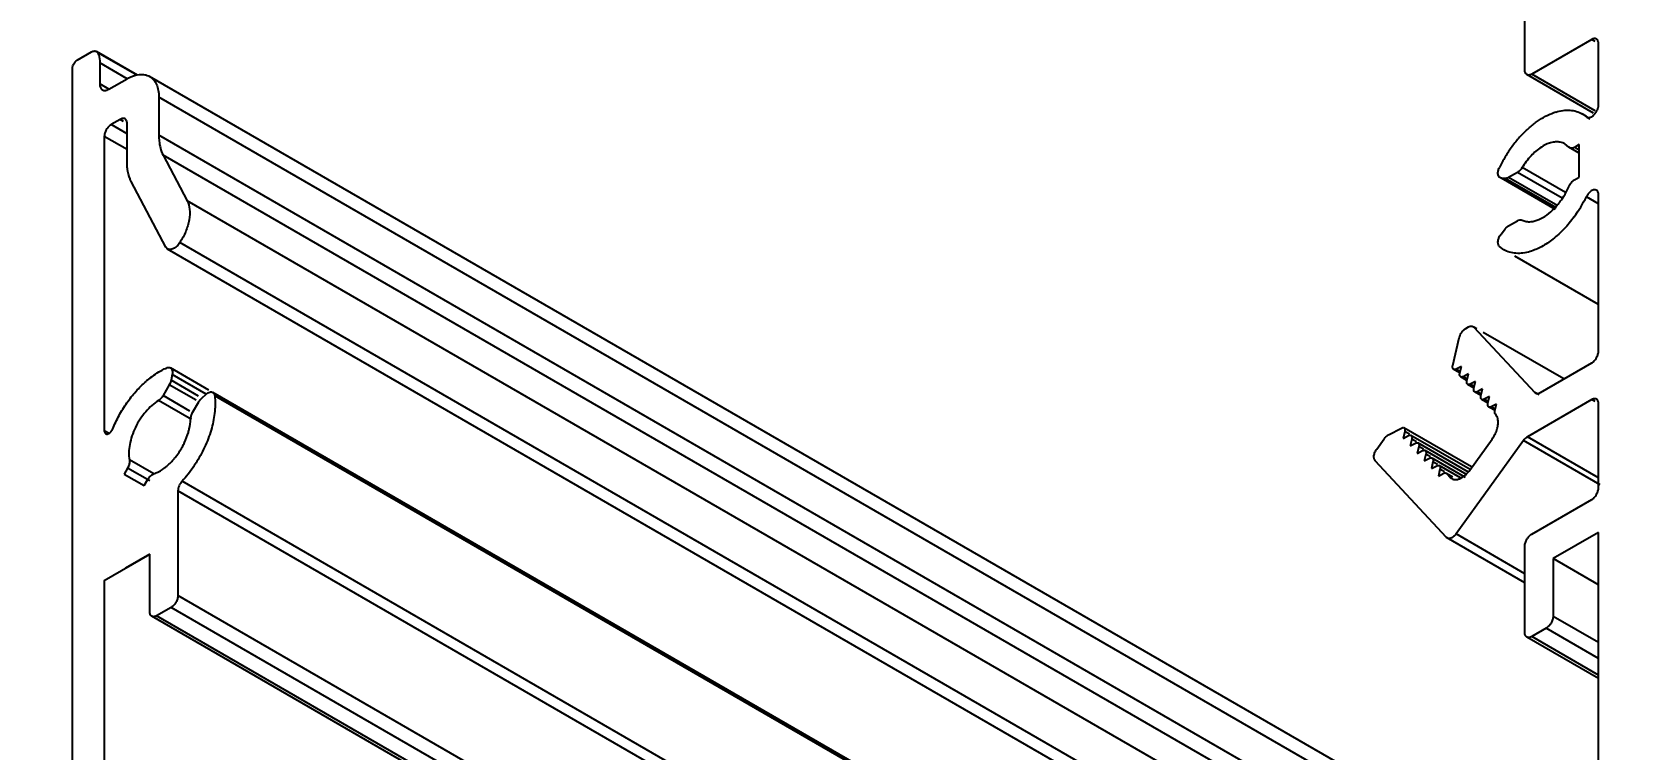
# Model space of a CAD drawing. Extents: x -1.8 to 17.5, y -14.1 to 0.
# Drawn here: x 0.893 to 3.365, y -2.797 to -1.682 of the extents above; entities that cross this region are included whole.
import ezdxf
from ezdxf import colors
from ezdxf.entities.mleader import LeaderData, LeaderLine
from ezdxf.math import Vec2, Vec3

# ---------------------------------------------------------------- set-up
doc = ezdxf.new("R2010")
doc.units = 0
doc.header["$LTSCALE"] = 0.5
doc.header["$MEASUREMENT"] = 0
doc.layers.add('FAB DWG', color=221, linetype='CONTINUOUS')
doc.layers.add('Housing', color=150, linetype='CONTINUOUS')
doc.styles.get("Standard").update_dxf_attribs({"font": 'arial.ttf'})

msp = doc.modelspace()

# ---------------------------------------------------------------- linework, layer by layer
at = {"layer": 'Housing', "linetype": 'Continuous', "lineweight": 25, "transparency": 16777216}
for p, q in [((3.21543, -1.74144), (3.21543, -1.60672)), ((3.31937, -1.69368), (3.22603, -1.74757)), ((3.32468, -1.69674), (3.31937, -1.69368)), ((3.32998, -1.7953), (3.32998, -1.6998)), ((0.96293, -1.72607), (0.98554, -1.71302)), ((0.99304, -1.71227), (0.99502, -1.71431)), ((1.05676, -1.74907), (0.99304, -1.71227)), ((1.0558, -1.7494), (0.99502, -1.71431)), ((1.04071, -1.75464), (0.99829, -1.73015)), ((0.99829, -1.73015), (0.99829, -1.76281)), ((0.95586, -2.89845), (0.95586, -1.73831)), ((1.01243, -1.77098), (1.04071, -1.75465)), ((3.21543, -2.98653), (1.07571, -1.75118)), ((3.32246, -1.80831), (3.21853, -1.74831)), ((3.32466, -1.80451), (3.22603, -1.74757)), ((1.01243, -1.77098), (0.99829, -1.76281)), ((3.21485, -3.00988), (1.09021, -1.78322)), ((1.09021, -1.78322), (1.09021, -1.84268)), ((1.03011, -1.81792), (1.01597, -1.82609)), ((1.04071, -1.84038), (1.01597, -1.82609)), ((1.03541, -1.82099), (1.03011, -1.81792)), ((1.04071, -1.88393), (1.04071, -1.82405)), ((3.30469, -1.80935), (3.31109, -1.81385)), ((3.31146, -1.8132), (3.30471, -1.80931)), ((3.31722, -1.81739), (3.31109, -1.81385)), ((1.04071, -1.86487), (1.00536, -1.84446)), ((1.00536, -1.84446), (1.00536, -2.30226)), ((3.32998, -3.1358), (1.09021, -1.84268)), ((3.32998, -3.16266), (1.09684, -1.87336)), ((1.09684, -1.87336), (1.13427, -1.94445)), ((3.28373, -1.86108), (3.2777, -1.85609)), ((3.30012, -1.87054), (3.28373, -1.86108)), ((3.30012, -1.85708), (3.29256, -1.86145)), ((3.30012, -1.86581), (3.29256, -1.86145)), ((3.30012, -1.90771), (3.30012, -1.85708)), ((3.20391, -1.90038), (3.19021, -1.90829)), ((3.27341, -1.94051), (3.20391, -1.90038)), ((3.27841, -1.93184), (3.2111, -1.89298)), ((1.101, -2.0165), (1.04734, -1.91461)), ((3.26334, -1.95795), (3.17883, -1.90917)), ((3.18491, -1.90971), (3.17883, -1.90917)), ((3.26462, -1.95573), (3.18491, -1.90971)), ((3.26656, -1.95237), (3.19021, -1.90829)), ((3.29256, -1.91207), (3.30012, -1.90771)), ((3.32998, -3.21214), (1.13427, -1.94445)), ((3.32998, -1.94918), (3.31109, -1.93827)), ((3.32998, -2.17828), (3.32998, -1.93501)), ((3.19021, -1.98341), (3.20391, -1.9755)), ((3.17883, -1.99567), (3.18491, -1.98811)), ((1.10382, -2.01952), (1.101, -2.0165)), ((3.28914, -3.28121), (1.10381, -2.01952)), ((3.3257, -3.28145), (1.1228, -2.00961)), ((3.18273, -2.02059), (3.17579, -2.01559)), ((3.32998, -2.10564), (3.20003, -2.03061)), ((3.1235, -2.14318), (3.12759, -2.14082)), ((3.14096, -2.14373), (3.13628, -2.14103)), ((3.13628, -2.14103), (3.23094, -2.24248)), ((3.276, -2.22169), (3.15071, -2.14936)), ((3.10326, -2.20085), (3.11338, -2.15762)), ((3.23963, -2.24269), (3.31937, -2.19665)), ((1.16774, -2.23883), (1.10827, -2.2045)), ((1.11102, -2.21474), (1.1092, -2.22362)), ((1.15205, -2.24836), (1.1092, -2.22362)), ((1.16399, -2.24533), (1.11102, -2.21474)), ((3.11441, -2.21224), (3.10466, -2.20661)), ((3.11668, -2.20201), (3.1084, -2.20636)), ((3.11545, -2.21043), (3.1084, -2.20636)), ((3.11421, -2.21259), (3.11668, -2.20201)), ((3.12536, -2.22397), (3.11561, -2.21834)), ((3.12763, -2.21375), (3.11935, -2.21809)), ((3.1264, -2.22217), (3.11935, -2.21809)), ((3.12516, -2.22432), (3.12763, -2.21375)), ((3.13858, -2.22549), (3.1303, -2.22983)), ((3.13611, -2.23606), (3.13858, -2.22549)), ((1.10645, -2.23069), (1.09677, -2.24747)), ((1.13861, -2.27163), (1.09677, -2.24747)), ((1.1483, -2.25485), (1.10645, -2.23069)), ((1.15721, -2.25134), (1.16399, -2.24533)), ((3.2731, -3.45435), (1.17423, -2.24258)), ((3.2715, -3.45712), (1.17726, -2.24801)), ((3.13631, -2.23571), (3.12656, -2.23008)), ((3.13736, -2.2339), (3.1303, -2.22983)), ((3.14726, -2.24745), (3.13751, -2.24182)), ((3.14954, -2.23722), (3.14125, -2.24156)), ((3.14831, -2.24564), (3.14125, -2.24156)), ((3.14706, -2.24779), (3.14954, -2.23722)), ((3.16049, -2.24896), (3.1522, -2.2533)), ((3.15801, -2.25953), (3.16049, -2.24896)), ((3.23755, -2.2463), (3.23094, -2.24248)), ((1.14117, -2.28485), (1.0897, -2.25513)), ((1.14277, -2.27403), (1.15245, -2.25725)), ((3.15821, -2.25918), (3.14846, -2.25355)), ((3.15926, -2.25738), (3.1522, -2.2533)), ((3.16916, -2.27092), (3.15941, -2.26529)), ((3.17144, -2.2607), (3.16315, -2.26504)), ((3.17021, -2.26911), (3.16315, -2.26504)), ((3.16896, -2.27127), (3.17144, -2.2607)), ((3.31937, -2.25381), (3.21944, -2.3115)), ((3.32468, -2.25687), (3.31937, -2.25381)), ((3.32998, -2.3908), (3.32998, -2.25993)), ((3.00322, -2.30854), (3.02351, -2.29791)), ((3.13256, -2.35846), (3.02725, -2.29766)), ((1.01377, -2.30711), (1.00536, -2.30226)), ((2.98507, -2.33058), (2.99665, -2.31454)), ((3.02865, -2.30342), (3.02617, -2.31399)), ((3.02617, -2.31399), (3.03446, -2.30965)), ((3.03571, -2.30749), (3.02865, -2.30342)), ((3.0396, -2.31516), (3.03712, -2.32573)), ((3.03712, -2.32573), (3.04541, -2.32139)), ((3.13022, -2.36252), (3.0382, -2.3094)), ((3.04666, -2.31923), (3.0396, -2.31516)), ((3.12788, -2.36659), (3.04915, -2.32113)), ((3.21336, -2.31723), (3.10837, -2.46272)), ((3.12979, -2.36326), (3.16455, -2.3151)), ((3.33268, -2.38612), (3.21336, -2.31723)), ((3.32998, -2.37532), (3.21944, -2.3115)), ((1.08217, -2.36939), (1.04448, -2.34763)), ((3.0936, -2.46825), (2.98247, -2.34914)), ((3.05055, -2.32689), (3.04808, -2.33746)), ((3.04808, -2.33746), (3.05636, -2.33312)), ((3.05761, -2.33097), (3.05055, -2.32689)), ((3.0615, -2.33863), (3.05903, -2.3492)), ((3.05903, -2.3492), (3.06731, -2.34486)), ((3.12553, -2.37065), (3.0601, -2.33287)), ((3.06856, -2.3427), (3.0615, -2.33863)), ((3.12319, -2.37471), (3.07105, -2.34461)), ((1.04158, -2.36037), (1.03624, -2.36963)), ((1.03624, -2.36963), (1.06724, -2.38752)), ((1.07593, -2.3802), (1.04158, -2.36037)), ((3.07245, -2.35037), (3.06998, -2.36094)), ((3.06998, -2.36094), (3.07826, -2.3566)), ((3.07951, -2.35444), (3.07245, -2.35037)), ((3.0834, -2.3621), (3.08093, -2.37267)), ((3.08093, -2.37267), (3.08921, -2.36833)), ((3.11505, -2.37542), (3.082, -2.35634)), ((3.09046, -2.36618), (3.0834, -2.3621)), ((3.10317, -2.37412), (3.09359, -2.36859)), ((3.09359, -2.36859), (3.09927, -2.37467)), ((3.11498, -2.37626), (3.11913, -2.3739)), ((1.06724, -2.38752), (1.07258, -2.37827)), ((3.24056, -3.61996), (1.11991, -2.39561)), ((1.11991, -2.39561), (1.11991, -2.55853)), ((3.25662, -3.61069), (1.12626, -2.38073)), ((3.09927, -2.37467), (3.10176, -2.37657)), ((3.22603, -2.46306), (3.31937, -2.40917)), ((3.21543, -2.53858), (3.0936, -2.46825)), ((3.21543, -2.52453), (3.10837, -2.46272)), ((3.32998, -2.4602), (3.25927, -2.50103)), ((3.32998, -2.89785), (3.32998, -2.4602)), ((1.00536, -2.53485), (1.07607, -2.49402)), ((1.07607, -2.49402), (1.03822, -2.51588)), ((1.07607, -2.58384), (1.07607, -2.49402)), ((3.21543, -2.61615), (3.21543, -2.48143)), ((3.32998, -2.54185), (3.25927, -2.50103)), ((3.25927, -2.50103), (3.25927, -2.59084)), ((1.00536, -2.53485), (1.00536, -2.97249)), ((3.09947, -3.70142), (1.11991, -2.55853)), ((3.05124, -3.72927), (1.07918, -2.5907)), ((1.1093, -2.5769), (1.08668, -2.58996)), ((3.05563, -3.72673), (1.08668, -2.58996)), ((3.07826, -3.71367), (1.1093, -2.5769)), ((3.32998, -2.63167), (3.25927, -2.59084)), ((3.24866, -2.60921), (3.22603, -2.62228)), ((3.32998, -2.65616), (3.24866, -2.60921)), ((3.32998, -2.68736), (3.21853, -2.62302)), ((3.32998, -2.68229), (3.22603, -2.62228))]:
    msp.add_line(p, q, dxfattribs=at)
for centre, radius, start, end in [((3.28815, -1.88702), 0.08413, 107.12353, 111.11343), ((3.35467, -1.97756), 0.19777, 138.1927, 143.59641), ((3.3651, -1.98505), 0.21061, 148.81684, 154.01336), ((3.36359, -1.98408), 0.20881, 143.60685, 148.82849), ((3.17721, -1.87645), 0.1161, 331.88433, 336.56562), ((3.17591, -1.87583), 0.11754, 325.12374, 331.91875), ((3.12251, -1.84496), 0.2104, 323.72201, 333.67441), ((1.16987, -2.33958), 0.15158, 127.06559, 131.10788)]:
    msp.add_arc(centre, radius, start, end, dxfattribs=at)
for points, knots in [([(3.32687, -1.69294), (3.32638, -1.69265), (3.32524, -1.69224), (3.32335, -1.6922), (3.32134, -1.69269), (3.32003, -1.6933), (3.31937, -1.69368)], [0, 0, 0, 0, 0.2177683, 0.4517796, 0.7118846, 1, 1, 1, 1]), ([(3.32998, -1.6998), (3.32998, -1.69905), (3.32986, -1.69761), (3.32927, -1.69562), (3.3283, -1.694), (3.32737, -1.69322), (3.32687, -1.69294)], [0, 0, 0, 0, 0.2881165, 0.5482218, 0.7822326, 1, 1, 1, 1]), ([(0.95586, -1.73831), (0.95586, -1.73716), (0.9563, -1.73471), (0.95781, -1.73127), (0.96003, -1.72825), (0.96193, -1.72665), (0.96293, -1.72607)], [0, 0, 0, 0, 0.237021, 0.5000011, 0.7629806, 1, 1, 1, 1]), ([(0.98554, -1.71302), (0.98619, -1.71264), (0.9875, -1.71202), (0.98952, -1.71153), (0.99141, -1.71157), (0.99254, -1.71199), (0.99304, -1.71227)], [0, 0, 0, 0, 0.2892562, 0.5490179, 0.7821669, 1, 1, 1, 1]), ([(0.99502, -1.71431), (0.99563, -1.71537), (0.9979, -1.72033), (0.99845, -1.72594), (0.99829, -1.73015)], [0, 0, 0, 0, 0.224815, 1, 1, 1, 1]), ([(1.04071, -1.75465), (1.04229, -1.75374), (1.04823, -1.75063), (1.05479, -1.74855), (1.05966, -1.74806)], [0, 0, 0, 0, 0.2705444, 1, 1, 1, 1]), ([(1.05966, -1.74806), (1.0625, -1.74778), (1.0681, -1.74792), (1.07341, -1.74985), (1.07571, -1.75118)], [0, 0, 0, 0, 0.5173124, 1, 1, 1, 1]), ([(1.07571, -1.75118), (1.07802, -1.75251), (1.08234, -1.75614), (1.08695, -1.76367), (1.08966, -1.77294), (1.09021, -1.77968), (1.09021, -1.78322)], [0, 0, 0, 0, 0.2176734, 0.4509622, 0.7108466, 1, 1, 1, 1]), ([(3.21853, -1.74831), (3.21804, -1.74803), (3.21711, -1.74725), (3.21613, -1.74563), (3.21555, -1.74364), (3.21543, -1.7422), (3.21543, -1.74144)], [0, 0, 0, 0, 0.2177674, 0.4517782, 0.7118835, 1, 1, 1, 1]), ([(3.22603, -1.74757), (3.22538, -1.74795), (3.22407, -1.74856), (3.22206, -1.74905), (3.22017, -1.74901), (3.21903, -1.7486), (3.21853, -1.74831)], [0, 0, 0, 0, 0.2881154, 0.5482204, 0.7822317, 1, 1, 1, 1]), ([(0.99829, -1.76281), (0.99829, -1.76382), (0.99845, -1.76574), (0.99923, -1.76839), (1.00053, -1.77055), (1.00177, -1.77159), (1.00243, -1.77197)], [0, 0, 0, 0, 0.2881165, 0.5482218, 0.7822326, 1, 1, 1, 1]), ([(1.00243, -1.77197), (1.00309, -1.77235), (1.00461, -1.7729), (1.00713, -1.77295), (1.00981, -1.7723), (1.01156, -1.77148), (1.01243, -1.77098)], [0, 0, 0, 0, 0.2177683, 0.4517796, 0.7118846, 1, 1, 1, 1]), ([(3.26338, -1.80662), (3.26711, -1.80547), (3.27447, -1.8038), (3.28544, -1.80331), (3.29566, -1.80504), (3.30187, -1.80768), (3.30471, -1.80931)], [0, 0, 0, 0, 0.274951, 0.5297369, 0.7691491, 1, 1, 1, 1]), ([(3.31521, -1.81509), (3.31654, -1.81498), (3.3194, -1.81393), (3.32315, -1.81096), (3.32644, -1.80683), (3.32808, -1.80355), (3.32871, -1.80183)], [0, 0, 0, 0, 0.2029759, 0.4479314, 0.7211988, 1, 1, 1, 1]), ([(3.32871, -1.80183), (3.32892, -1.80127), (3.3296, -1.79916), (3.32998, -1.79693), (3.32998, -1.7953)], [0, 0, 0, 0, 0.2665048, 1, 1, 1, 1]), ([(1.01597, -1.82609), (1.01446, -1.82696), (1.01162, -1.82936), (1.00828, -1.8339), (1.00602, -1.83906), (1.00536, -1.84272), (1.00536, -1.84446)], [0, 0, 0, 0, 0.2370194, 0.4999989, 0.762979, 1, 1, 1, 1]), ([(1.03761, -1.81718), (1.03711, -1.81689), (1.03598, -1.81648), (1.03408, -1.81644), (1.03207, -1.81693), (1.03076, -1.81755), (1.03011, -1.81792)], [0, 0, 0, 0, 0.2177683, 0.4517796, 0.7118846, 1, 1, 1, 1]), ([(1.04071, -1.82405), (1.04071, -1.82329), (1.04059, -1.82185), (1.04001, -1.81987), (1.03903, -1.81824), (1.0381, -1.81747), (1.03761, -1.81718)], [0, 0, 0, 0, 0.2881165, 0.5482218, 0.7822326, 1, 1, 1, 1]), ([(3.20726, -1.84572), (3.21109, -1.84145), (3.21897, -1.83344), (3.23519, -1.81996), (3.24864, -1.81209), (3.25785, -1.80853)], [0, 0, 0, 0, 0.272127, 0.5319289, 1, 1, 1, 1]), ([(3.31109, -1.81385), (3.31162, -1.81432), (3.31296, -1.81504), (3.31446, -1.81515), (3.31521, -1.81509)], [0, 0, 0, 0, 0.4833235, 1, 1, 1, 1]), ([(1.09021, -1.84268), (1.09021, -1.84557), (1.09069, -1.85606), (1.09328, -1.86661), (1.09684, -1.87336)], [0, 0, 0, 0, 0.274358, 1, 1, 1, 1]), ([(3.25755, -1.8538), (3.25619, -1.85411), (3.25042, -1.85577), (3.245, -1.85853), (3.24113, -1.86101)], [0, 0, 0, 0, 0.2327367, 1, 1, 1, 1]), ([(3.27234, -1.85382), (3.27004, -1.85318), (3.26504, -1.85257), (3.26007, -1.85322), (3.25755, -1.8538)], [0, 0, 0, 0, 0.4788861, 1, 1, 1, 1]), ([(3.27771, -1.85608), (3.27729, -1.85583), (3.27558, -1.85491), (3.27374, -1.85422), (3.27234, -1.85382)], [0, 0, 0, 0, 0.2485778, 1, 1, 1, 1]), ([(3.24113, -1.86101), (3.2352, -1.8648), (3.22397, -1.87456), (3.2151, -1.88642), (3.2111, -1.89298)], [0, 0, 0, 0, 0.4778627, 1, 1, 1, 1]), ([(3.29256, -1.86145), (3.29175, -1.86191), (3.29014, -1.86265), (3.28764, -1.86304), (3.28538, -1.86254), (3.2842, -1.86162), (3.28373, -1.86108)], [0, 0, 0, 0, 0.2936171, 0.5491674, 0.7772045, 1, 1, 1, 1]), ([(1.04146, -1.89533), (1.04134, -1.89442), (1.04089, -1.89063), (1.04071, -1.88682), (1.04071, -1.88393)], [0, 0, 0, 0, 0.2428591, 1, 1, 1, 1]), ([(1.04734, -1.91461), (1.0466, -1.91321), (1.04377, -1.90708), (1.04216, -1.90044), (1.04146, -1.89533)], [0, 0, 0, 0, 0.2351203, 1, 1, 1, 1]), ([(3.17883, -1.90917), (3.17801, -1.90909), (3.17634, -1.90855), (3.17448, -1.90655), (3.17354, -1.90369), (3.17349, -1.90158), (3.17358, -1.90045)], [0, 0, 0, 0, 0.2197367, 0.4438932, 0.6996128, 1, 1, 1, 1]), ([(3.17358, -1.90045), (3.17363, -1.89982), (3.174, -1.89717), (3.17489, -1.8946), (3.17579, -1.89277)], [0, 0, 0, 0, 0.2358183, 1, 1, 1, 1]), ([(3.2111, -1.89298), (3.21016, -1.89454), (3.20805, -1.89732), (3.20534, -1.89956), (3.20391, -1.90038)], [0, 0, 0, 0, 0.5254868, 1, 1, 1, 1]), ([(3.19021, -1.90829), (3.18977, -1.90855), (3.18813, -1.90938), (3.18623, -1.90983), (3.18491, -1.90971)], [0, 0, 0, 0, 0.2798197, 1, 1, 1, 1]), ([(3.28373, -1.92263), (3.2847, -1.92039), (3.28715, -1.91638), (3.29065, -1.91317), (3.29256, -1.91207)], [0, 0, 0, 0, 0.5239884, 1, 1, 1, 1]), ([(3.32687, -1.92815), (3.32634, -1.92784), (3.32511, -1.92741), (3.32306, -1.92743), (3.32089, -1.92805), (3.3178, -1.9297), (3.31421, -1.93303), (3.31201, -1.93641), (3.31109, -1.93827)], [0, 0, 0, 0, 0.0894908, 0.1862566, 0.2948177, 0.4168309, 0.695991, 1, 1, 1, 1]), ([(3.32998, -1.93501), (3.32998, -1.93426), (3.32986, -1.93281), (3.32928, -1.93083), (3.3283, -1.92921), (3.32737, -1.92843), (3.32687, -1.92815)], [0, 0, 0, 0, 0.2883647, 0.5484325, 0.7822182, 1, 1, 1, 1]), ([(1.13427, -1.94445), (1.13642, -1.94853), (1.13888, -1.95866), (1.13774, -1.97513), (1.13238, -1.99275), (1.12639, -2.00413), (1.1228, -2.00961)], [0, 0, 0, 0, 0.201336, 0.4420256, 0.7141135, 1, 1, 1, 1]), ([(3.22501, -1.97691), (3.22912, -1.97654), (3.23783, -1.97409), (3.25017, -1.96685), (3.26207, -1.95634), (3.26907, -1.94773), (3.27234, -1.94305)], [0, 0, 0, 0, 0.2070747, 0.4459919, 0.7132359, 1, 1, 1, 1]), ([(3.20391, -1.9755), (3.2051, -1.97481), (3.20745, -1.97383), (3.2101, -1.9741), (3.2111, -1.97459)], [0, 0, 0, 0, 0.549361, 1, 1, 1, 1]), ([(3.2111, -1.97459), (3.21316, -1.9756), (3.21777, -1.97702), (3.22257, -1.97713), (3.22501, -1.97691)], [0, 0, 0, 0, 0.4832071, 1, 1, 1, 1]), ([(3.29212, -1.96946), (3.28727, -1.97606), (3.27704, -1.98836), (3.26002, -2.00407), (3.24231, -2.01609), (3.22978, -2.02158), (3.22363, -2.02343)], [0, 0, 0, 0, 0.2776414, 0.5403618, 0.7823814, 1, 1, 1, 1]), ([(3.17471, -2.00303), (3.17495, -2.00237), (3.17602, -1.99976), (3.17751, -1.99732), (3.17883, -1.99567)], [0, 0, 0, 0, 0.248862, 1, 1, 1, 1]), ([(3.18491, -1.98811), (3.18531, -1.98762), (3.18686, -1.98583), (3.18871, -1.98427), (3.19021, -1.98341)], [0, 0, 0, 0, 0.2662829, 1, 1, 1, 1]), ([(1.1228, -2.00961), (1.1215, -2.0116), (1.11864, -2.01513), (1.11427, -2.01849), (1.11067, -2.02003), (1.10818, -2.02053), (1.10584, -2.02041), (1.10443, -2.01988), (1.10381, -2.01952)], [0, 0, 0, 0, 0.307056, 0.5816366, 0.7016037, 0.8095448, 0.9076183, 1, 1, 1, 1]), ([(3.17579, -2.01559), (3.17514, -2.015), (3.17375, -2.01286), (3.17326, -2.00834), (3.17406, -2.00486), (3.17471, -2.00303)], [0, 0, 0, 0, 0.1981575, 0.5592671, 1, 1, 1, 1]), ([(3.22363, -2.02343), (3.21993, -2.02454), (3.21264, -2.02617), (3.20179, -2.02659), (3.19167, -2.02486), (3.18553, -2.02223), (3.18271, -2.02061)], [0, 0, 0, 0, 0.274736, 0.5293697, 0.7688349, 1, 1, 1, 1]), ([(3.11338, -2.15762), (3.11408, -2.15461), (3.1161, -2.1503), (3.11998, -2.1457), (3.1223, -2.14388), (3.1235, -2.14318)], [0, 0, 0, 0, 0.5145627, 0.7693329, 1, 1, 1, 1]), ([(3.12759, -2.14082), (3.12839, -2.14036), (3.12997, -2.13964), (3.1324, -2.13924), (3.13463, -2.13967), (3.13581, -2.14052), (3.13628, -2.14103)], [0, 0, 0, 0, 0.2934398, 0.5496647, 0.7782819, 1, 1, 1, 1]), ([(3.31937, -2.19665), (3.32088, -2.19578), (3.32372, -2.19338), (3.32706, -2.18884), (3.32932, -2.18368), (3.32998, -2.18002), (3.32998, -2.17828)], [0, 0, 0, 0, 0.2370194, 0.4999989, 0.762979, 1, 1, 1, 1]), ([(1.04045, -2.25884), (1.04483, -2.25258), (1.0541, -2.24079), (1.0647, -2.23017), (1.07021, -2.22536)], [0, 0, 0, 0, 0.5109584, 1, 1, 1, 1]), ([(1.07851, -2.21862), (1.07971, -2.21771), (1.08444, -2.21427), (1.08939, -2.21112), (1.09318, -2.20901)], [0, 0, 0, 0, 0.2575809, 1, 1, 1, 1]), ([(1.09318, -2.20901), (1.09392, -2.20859), (1.09682, -2.20702), (1.0998, -2.20557), (1.10205, -2.20459)], [0, 0, 0, 0, 0.255639, 1, 1, 1, 1]), ([(1.10205, -2.20459), (1.1031, -2.20413), (1.10521, -2.20355), (1.10742, -2.204), (1.10827, -2.2045)], [0, 0, 0, 0, 0.5383572, 1, 1, 1, 1]), ([(1.1092, -2.22362), (1.10908, -2.22422), (1.10845, -2.22668), (1.10742, -2.22903), (1.10645, -2.23069)], [0, 0, 0, 0, 0.2404774, 1, 1, 1, 1]), ([(1.10827, -2.2045), (1.10894, -2.20488), (1.11016, -2.20604), (1.11119, -2.20851), (1.11148, -2.21151), (1.11124, -2.21364), (1.11102, -2.21474)], [0, 0, 0, 0, 0.2042884, 0.4331072, 0.699643, 1, 1, 1, 1]), ([(3.10466, -2.20661), (3.10429, -2.2064), (3.10361, -2.20574), (3.10307, -2.20434), (3.10295, -2.20266), (3.10311, -2.20147), (3.10326, -2.20085)], [0, 0, 0, 0, 0.2024234, 0.430916, 0.6985933, 1, 1, 1, 1]), ([(3.1084, -2.20636), (3.10777, -2.20668), (3.10653, -2.20713), (3.10517, -2.2069), (3.10466, -2.20661)], [0, 0, 0, 0, 0.5447971, 1, 1, 1, 1]), ([(3.11561, -2.21835), (3.11524, -2.21813), (3.11456, -2.21748), (3.11402, -2.21608), (3.1139, -2.21439), (3.11407, -2.2132), (3.11421, -2.21259)], [0, 0, 0, 0, 0.2024234, 0.430916, 0.6985933, 1, 1, 1, 1]), ([(3.11935, -2.21809), (3.11873, -2.21842), (3.11748, -2.21886), (3.11612, -2.21864), (3.11561, -2.21835)], [0, 0, 0, 0, 0.5447971, 1, 1, 1, 1]), ([(3.12656, -2.23008), (3.12619, -2.22987), (3.12552, -2.22921), (3.12497, -2.22782), (3.12485, -2.22613), (3.12502, -2.22494), (3.12516, -2.22432)], [0, 0, 0, 0, 0.2024234, 0.430916, 0.6985933, 1, 1, 1, 1]), ([(1.09677, -2.24747), (1.09585, -2.24905), (1.09378, -2.25191), (1.09111, -2.25425), (1.0897, -2.25513)], [0, 0, 0, 0, 0.5230425, 1, 1, 1, 1]), ([(1.17726, -2.24801), (1.17815, -2.2559), (1.17796, -2.27279), (1.17292, -2.29858), (1.16341, -2.32496), (1.15445, -2.34195), (1.14934, -2.35022)], [0, 0, 0, 0, 0.2211086, 0.4666986, 0.7292833, 1, 1, 1, 1]), ([(1.16399, -2.24533), (1.16483, -2.24458), (1.16655, -2.24331), (1.1693, -2.24206), (1.17195, -2.24172), (1.17357, -2.2422), (1.17423, -2.24258)], [0, 0, 0, 0, 0.3003564, 0.5668918, 0.7957108, 1, 1, 1, 1]), ([(1.17423, -2.24258), (1.17509, -2.24307), (1.17658, -2.24476), (1.17713, -2.24687), (1.17726, -2.24801)], [0, 0, 0, 0, 0.4616411, 1, 1, 1, 1]), ([(3.1303, -2.22983), (3.12968, -2.23015), (3.12843, -2.2306), (3.12707, -2.23038), (3.12656, -2.23008)], [0, 0, 0, 0, 0.5447971, 1, 1, 1, 1]), ([(3.13751, -2.24182), (3.13714, -2.24161), (3.13647, -2.24095), (3.13592, -2.23955), (3.1358, -2.23787), (3.13597, -2.23667), (3.13611, -2.23606)], [0, 0, 0, 0, 0.2024234, 0.430916, 0.6985933, 1, 1, 1, 1]), ([(3.14125, -2.24156), (3.14063, -2.24189), (3.13938, -2.24234), (3.13802, -2.24211), (3.13751, -2.24182)], [0, 0, 0, 0, 0.5447971, 1, 1, 1, 1]), ([(3.14846, -2.25355), (3.14809, -2.25334), (3.14742, -2.25269), (3.14687, -2.25129), (3.14675, -2.2496), (3.14692, -2.24841), (3.14706, -2.24779)], [0, 0, 0, 0, 0.2024234, 0.430916, 0.6985933, 1, 1, 1, 1]), ([(3.23094, -2.24248), (3.23142, -2.24299), (3.2326, -2.24384), (3.23482, -2.24427), (3.23726, -2.24387), (3.23884, -2.24315), (3.23963, -2.24269)], [0, 0, 0, 0, 0.2217181, 0.4503353, 0.7065602, 1, 1, 1, 1]), ([(1.01843, -2.29903), (1.02133, -2.29199), (1.02798, -2.27817), (1.03605, -2.26514), (1.04045, -2.25884)], [0, 0, 0, 0, 0.4979102, 1, 1, 1, 1]), ([(1.0897, -2.25513), (1.08607, -2.25739), (1.07897, -2.2628), (1.06598, -2.27613), (1.05544, -2.29236), (1.04811, -2.31), (1.04459, -2.32321), (1.0432, -2.3358), (1.04376, -2.34389), (1.04448, -2.34763)], [0, 0, 0, 0, 0.1186011, 0.246753, 0.515894, 0.6493776, 0.7765648, 0.8942804, 1, 1, 1, 1]), ([(1.13967, -2.28398), (1.13973, -2.28232), (1.14041, -2.27883), (1.14185, -2.27561), (1.14277, -2.27403)], [0, 0, 0, 0, 0.4769586, 1, 1, 1, 1]), ([(1.15245, -2.25725), (1.15278, -2.25669), (1.15413, -2.25454), (1.1558, -2.25259), (1.15721, -2.25134)], [0, 0, 0, 0, 0.2575376, 1, 1, 1, 1]), ([(3.1522, -2.2533), (3.15158, -2.25363), (3.15033, -2.25407), (3.14897, -2.25385), (3.14846, -2.25355)], [0, 0, 0, 0, 0.5447971, 1, 1, 1, 1]), ([(3.15941, -2.26529), (3.15904, -2.26508), (3.15837, -2.26442), (3.15782, -2.26303), (3.1577, -2.26134), (3.15787, -2.26015), (3.15801, -2.25953)], [0, 0, 0, 0, 0.2024234, 0.430916, 0.6985933, 1, 1, 1, 1]), ([(3.16315, -2.26504), (3.16253, -2.26536), (3.16128, -2.26581), (3.15992, -2.26558), (3.15941, -2.26529)], [0, 0, 0, 0, 0.5447971, 1, 1, 1, 1]), ([(3.16977, -2.27657), (3.1695, -2.27629), (3.16892, -2.27539), (3.16859, -2.27352), (3.16878, -2.27205), (3.16896, -2.27127)], [0, 0, 0, 0, 0.2062827, 0.5677444, 1, 1, 1, 1]), ([(3.32687, -2.25306), (3.32638, -2.25278), (3.32524, -2.25236), (3.32335, -2.25233), (3.32134, -2.25281), (3.32003, -2.25343), (3.31937, -2.25381)], [0, 0, 0, 0, 0.2177683, 0.4517796, 0.7118846, 1, 1, 1, 1]), ([(3.32998, -2.25993), (3.32998, -2.25918), (3.32986, -2.25773), (3.32927, -2.25575), (3.3283, -2.25413), (3.32737, -2.25335), (3.32687, -2.25306)], [0, 0, 0, 0, 0.2881165, 0.5482218, 0.7822326, 1, 1, 1, 1]), ([(1.01497, -2.30433), (1.01533, -2.30396), (1.01672, -2.30236), (1.01782, -2.30051), (1.01843, -2.29903)], [0, 0, 0, 0, 0.2457845, 1, 1, 1, 1]), ([(1.13617, -2.30467), (1.13669, -2.30291), (1.13846, -2.29613), (1.13949, -2.28915), (1.13967, -2.28398)], [0, 0, 0, 0, 0.2623282, 1, 1, 1, 1]), ([(3.02351, -2.29791), (3.02413, -2.29759), (3.02538, -2.29714), (3.02674, -2.29737), (3.02725, -2.29766)], [0, 0, 0, 0, 0.5447971, 1, 1, 1, 1]), ([(3.02725, -2.29766), (3.02762, -2.29787), (3.02829, -2.29853), (3.02884, -2.29992), (3.02896, -2.30161), (3.02879, -2.3028), (3.02865, -2.30342)], [0, 0, 0, 0, 0.2024234, 0.430916, 0.6985933, 1, 1, 1, 1]), ([(3.16455, -2.3151), (3.16613, -2.3129), (3.16894, -2.30827), (3.17203, -2.30096), (3.17378, -2.29367), (3.174, -2.28886), (3.1738, -2.2866)], [0, 0, 0, 0, 0.2663516, 0.5303828, 0.7777426, 1, 1, 1, 1]), ([(3.1738, -2.2866), (3.1737, -2.28559), (3.17316, -2.282), (3.1716, -2.27844), (3.16977, -2.27657)], [0, 0, 0, 0, 0.2806042, 1, 1, 1, 1]), ([(1.00536, -2.30226), (1.00536, -2.30321), (1.00558, -2.30461), (1.00648, -2.30612), (1.0071, -2.30665), (1.00743, -2.30684)], [0, 0, 0, 0, 0.5454273, 0.7810491, 1, 1, 1, 1]), ([(1.00743, -2.30684), (1.00792, -2.30712), (1.00914, -2.30744), (1.01111, -2.30708), (1.01313, -2.30601), (1.01437, -2.30495), (1.01497, -2.30433)], [0, 0, 0, 0, 0.1998403, 0.4269846, 0.6946112, 1, 1, 1, 1]), ([(1.12741, -2.32593), (1.12833, -2.32421), (1.13179, -2.31736), (1.13457, -2.31016), (1.13617, -2.30467)], [0, 0, 0, 0, 0.2543589, 1, 1, 1, 1]), ([(2.99665, -2.31454), (2.99712, -2.31389), (2.99897, -2.31156), (3.0013, -2.30955), (3.00322, -2.30854)], [0, 0, 0, 0, 0.2693093, 1, 1, 1, 1]), ([(3.03446, -2.30965), (3.03508, -2.30932), (3.03633, -2.30888), (3.03769, -2.3091), (3.0382, -2.3094)], [0, 0, 0, 0, 0.5447971, 1, 1, 1, 1]), ([(3.0382, -2.3094), (3.03857, -2.30961), (3.03924, -2.31027), (3.03979, -2.31166), (3.03991, -2.31335), (3.03974, -2.31454), (3.0396, -2.31516)], [0, 0, 0, 0, 0.2024234, 0.430916, 0.6985933, 1, 1, 1, 1]), ([(3.04541, -2.32139), (3.04603, -2.32106), (3.04728, -2.32062), (3.04864, -2.32084), (3.04915, -2.32113)], [0, 0, 0, 0, 0.5447971, 1, 1, 1, 1]), ([(3.04915, -2.32113), (3.04952, -2.32134), (3.05019, -2.322), (3.05074, -2.3234), (3.05086, -2.32508), (3.05069, -2.32628), (3.05055, -2.32689)], [0, 0, 0, 0, 0.2024234, 0.430916, 0.6985933, 1, 1, 1, 1]), ([(3.21944, -2.3115), (3.21888, -2.31182), (3.21656, -2.31339), (3.21462, -2.31548), (3.21336, -2.31723)], [0, 0, 0, 0, 0.2309696, 1, 1, 1, 1]), ([(1.04448, -2.34763), (1.04487, -2.34963), (1.04449, -2.35418), (1.04278, -2.35831), (1.04158, -2.36037)], [0, 0, 0, 0, 0.4602657, 1, 1, 1, 1]), ([(1.0987, -2.36032), (1.1001, -2.35928), (1.10577, -2.35473), (1.11086, -2.34948), (1.1144, -2.34524)], [0, 0, 0, 0, 0.2398712, 1, 1, 1, 1]), ([(1.1144, -2.34524), (1.11563, -2.34377), (1.12045, -2.33767), (1.12464, -2.33108), (1.12741, -2.32593)], [0, 0, 0, 0, 0.2469572, 1, 1, 1, 1]), ([(2.98247, -2.34914), (2.98058, -2.34711), (2.98025, -2.34276), (2.98123, -2.33831), (2.9825, -2.33471), (2.98393, -2.33216), (2.98507, -2.33058)], [0, 0, 0, 0, 0.4222418, 0.5588807, 0.7035328, 1, 1, 1, 1]), ([(3.05636, -2.33312), (3.05698, -2.3328), (3.05823, -2.33235), (3.05959, -2.33258), (3.0601, -2.33287)], [0, 0, 0, 0, 0.5447971, 1, 1, 1, 1]), ([(3.0601, -2.33287), (3.06047, -2.33308), (3.06115, -2.33374), (3.06169, -2.33513), (3.06181, -2.33682), (3.06164, -2.33801), (3.0615, -2.33863)], [0, 0, 0, 0, 0.2024234, 0.430916, 0.6985933, 1, 1, 1, 1]), ([(3.06731, -2.34486), (3.06794, -2.34453), (3.06918, -2.34409), (3.07054, -2.34431), (3.07105, -2.34461)], [0, 0, 0, 0, 0.5447971, 1, 1, 1, 1]), ([(3.07105, -2.34461), (3.07142, -2.34482), (3.0721, -2.34548), (3.07264, -2.34687), (3.07276, -2.34856), (3.0726, -2.34975), (3.07245, -2.35037)], [0, 0, 0, 0, 0.2024234, 0.430916, 0.6985933, 1, 1, 1, 1]), ([(1.07258, -2.37827), (1.07378, -2.37621), (1.0765, -2.37266), (1.08025, -2.37005), (1.08217, -2.36939)], [0, 0, 0, 0, 0.5397356, 1, 1, 1, 1]), ([(1.08217, -2.36939), (1.08356, -2.36891), (1.08941, -2.36656), (1.09484, -2.36322), (1.0987, -2.36032)], [0, 0, 0, 0, 0.233012, 1, 1, 1, 1]), ([(1.14934, -2.35022), (1.14763, -2.35297), (1.14066, -2.36367), (1.13272, -2.37374), (1.12626, -2.38073)], [0, 0, 0, 0, 0.2541993, 1, 1, 1, 1]), ([(3.07826, -2.3566), (3.07889, -2.35627), (3.08013, -2.35582), (3.08149, -2.35605), (3.082, -2.35634)], [0, 0, 0, 0, 0.5447971, 1, 1, 1, 1]), ([(3.082, -2.35634), (3.08237, -2.35655), (3.08305, -2.35721), (3.08359, -2.35861), (3.08371, -2.36029), (3.08355, -2.36149), (3.0834, -2.3621)], [0, 0, 0, 0, 0.2024234, 0.430916, 0.6985933, 1, 1, 1, 1]), ([(3.08921, -2.36833), (3.08962, -2.36812), (3.09042, -2.36779), (3.09164, -2.36764), (3.09275, -2.36789), (3.09335, -2.36833), (3.09359, -2.36859)], [0, 0, 0, 0, 0.2903258, 0.5454579, 0.7754884, 1, 1, 1, 1]), ([(3.11913, -2.3739), (3.12114, -2.37253), (3.125, -2.36924), (3.12827, -2.36537), (3.12979, -2.36326)], [0, 0, 0, 0, 0.4829877, 1, 1, 1, 1]), ([(1.12626, -2.38073), (1.12433, -2.38282), (1.12199, -2.38648), (1.12026, -2.39171), (1.11991, -2.39436), (1.11991, -2.39561)], [0, 0, 0, 0, 0.5186657, 0.7708567, 1, 1, 1, 1]), ([(3.10173, -2.37662), (3.10279, -2.37723), (3.10522, -2.3781), (3.1078, -2.37814), (3.1091, -2.37799)], [0, 0, 0, 0, 0.4821227, 1, 1, 1, 1]), ([(3.1091, -2.37799), (3.10958, -2.37793), (3.1116, -2.3776), (3.11356, -2.37691), (3.11498, -2.37626)], [0, 0, 0, 0, 0.2357478, 1, 1, 1, 1]), ([(3.31937, -2.40917), (3.32088, -2.4083), (3.32372, -2.4059), (3.32706, -2.40136), (3.32932, -2.3962), (3.32998, -2.39254), (3.32998, -2.3908)], [0, 0, 0, 0, 0.2370194, 0.4999989, 0.762979, 1, 1, 1, 1]), ([(3.10837, -2.46272), (3.10728, -2.46423), (3.10492, -2.46684), (3.10088, -2.46949), (3.09727, -2.47013), (3.09491, -2.46937), (3.09399, -2.46866), (3.0936, -2.46825)], [0, 0, 0, 0, 0.3148136, 0.5876188, 0.8069139, 0.904232, 1, 1, 1, 1]), ([(3.21543, -2.48143), (3.21543, -2.47969), (3.21608, -2.47603), (3.21835, -2.47087), (3.22168, -2.46633), (3.22453, -2.46393), (3.22603, -2.46306)], [0, 0, 0, 0, 0.237021, 0.5000011, 0.7629806, 1, 1, 1, 1]), ([(1.11991, -2.55853), (1.11991, -2.56026), (1.11925, -2.56393), (1.11699, -2.56909), (1.11365, -2.57363), (1.11081, -2.57603), (1.1093, -2.5769)], [0, 0, 0, 0, 0.237021, 0.5000011, 0.7629806, 1, 1, 1, 1]), ([(1.07918, -2.59071), (1.07868, -2.59042), (1.07775, -2.58964), (1.07677, -2.58802), (1.07619, -2.58604), (1.07607, -2.58459), (1.07607, -2.58384)], [0, 0, 0, 0, 0.2177674, 0.4517782, 0.7118835, 1, 1, 1, 1]), ([(1.08668, -2.58996), (1.08602, -2.59034), (1.08471, -2.59096), (1.0827, -2.59144), (1.08081, -2.59141), (1.07967, -2.59099), (1.07918, -2.59071)], [0, 0, 0, 0, 0.2881154, 0.5482204, 0.7822317, 1, 1, 1, 1]), ([(3.25927, -2.59084), (3.25927, -2.59258), (3.25861, -2.59624), (3.25635, -2.6014), (3.25301, -2.60594), (3.25017, -2.60834), (3.24866, -2.60921)], [0, 0, 0, 0, 0.237021, 0.5000011, 0.7629806, 1, 1, 1, 1]), ([(3.21853, -2.62302), (3.21804, -2.62273), (3.21711, -2.62196), (3.21613, -2.62033), (3.21555, -2.61835), (3.21543, -2.61691), (3.21543, -2.61615)], [0, 0, 0, 0, 0.2177674, 0.4517782, 0.7118835, 1, 1, 1, 1]), ([(3.22603, -2.62228), (3.22538, -2.62265), (3.22407, -2.62327), (3.22206, -2.62376), (3.22017, -2.62372), (3.21903, -2.62331), (3.21853, -2.62302)], [0, 0, 0, 0, 0.2881154, 0.5482204, 0.7822317, 1, 1, 1, 1])]:
    msp.add_open_spline(points, degree=3, knots=knots, dxfattribs=at)

# ---------------------------------------------------------------- leaders
at = {"layer": 'FAB DWG', "ltscale": 0.5, "transparency": 16777216}
ml = msp.add_multileader_mtext('Standard', dxfattribs=at)
ml.set_content('HW83238', color=256)
ml.set_leader_properties()
ml.build(insert=Vec2(0, 0))
ml.multileader.update_dxf_attribs({"dogleg_length": 0.36, "arrow_head_size": 0.1875})
ctx = ml.context
ctx.base_point, ctx.char_height, ctx.arrow_head_size, ctx.landing_gap_size, ctx.plane_origin = Vec3(4.89258, -1.26431), 0.1875, 0.1875, 0.09, Vec3(1.47762, -6.38001)
ctx.text_align_type = 2
notes = []
notes.append((ctx, [(1, (1, 1, 0), (6.65487, -1.26431), (-1, 0), 0.45, [(0, [(7.99896, -2.68546)], 0, [])])]))
ctx.mtext.insert, ctx.mtext.width, ctx.mtext.alignment, ctx.mtext.flow_direction = Vec3(6.11487, -1.1689), 7.6221832, 3, 5
for ctx, leaders in notes:
    for number, flags, end, landing, length, lines in leaders:
        leader = LeaderData()
        leader.index, (leader.has_last_leader_line, leader.has_dogleg_vector, leader.attachment_direction) = number, flags
        leader.last_leader_point, leader.dogleg_vector, leader.dogleg_length = Vec3(end), Vec3(landing), length
        for number, points, colour, breaks in lines:
            line = LeaderLine()
            line.index, line.vertices, line.color, line.breaks = number, Vec3.list(points), colors.encode_raw_color(colour), breaks
            leader.lines.append(line)
        ctx.leaders.append(leader)

doc.saveas('drawing.dxf')
